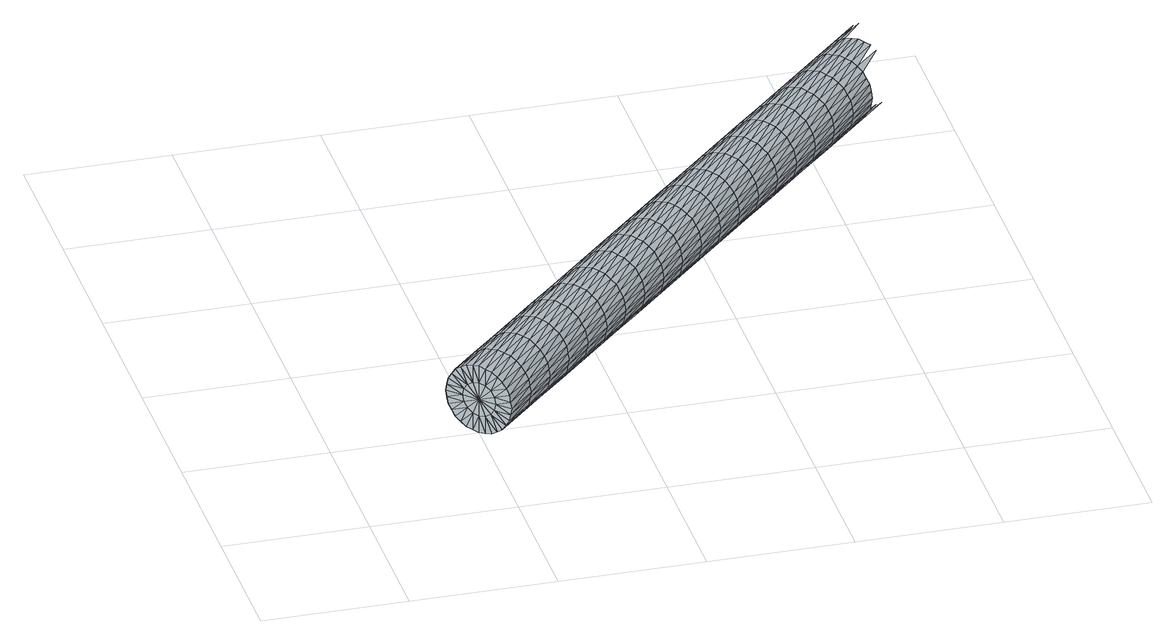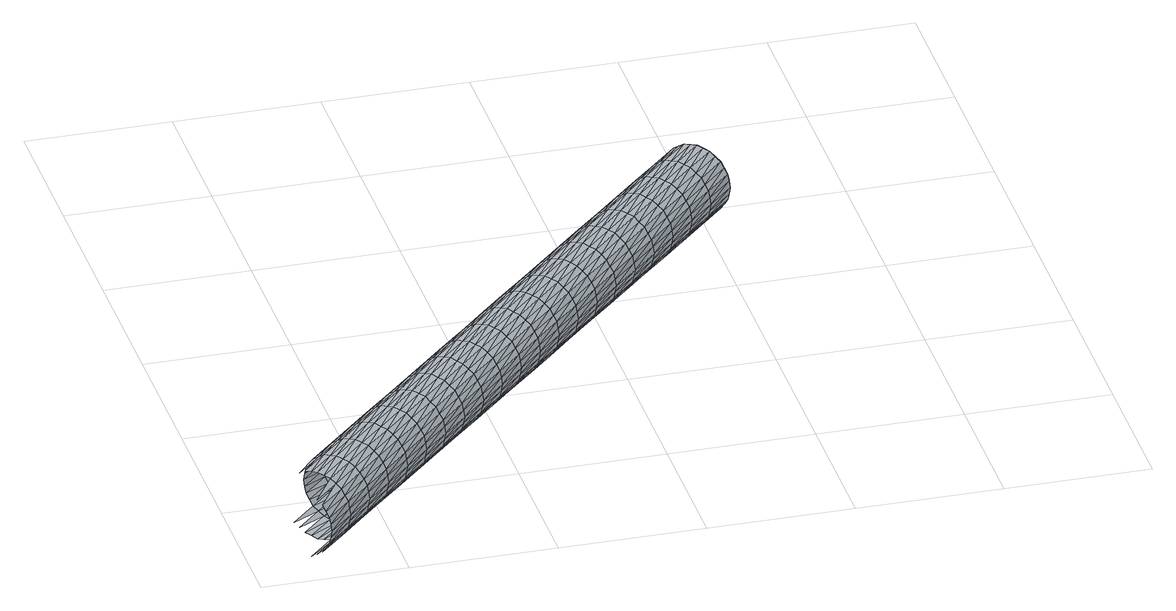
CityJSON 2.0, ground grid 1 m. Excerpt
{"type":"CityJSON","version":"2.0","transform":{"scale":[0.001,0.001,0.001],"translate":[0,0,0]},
"CityObjects":{
"object1":{"type":"GenericCityObject","attributes":{"material1":"pvc"},"geometry":[{"type":"MultiSurface","lod":"1","boundaries":[[[0,1,2]],[[0,3,1]],[[4,2,5]],[[6,7,3]],[[4,5,8]],[[6,9,7]],[[5,2,1]],[[7,1,3]],[[10,8,11]],[[12,13,9]],[[8,5,11]],[[9,13,7]],[[10,11,14]],[[12,15,13]],[[0,2,16]],[[17,14,18]],[[19,20,15]],[[0,21,3]],[[14,11,18]],[[15,20,13]],[[4,22,2]],[[6,3,23]],[[24,5,1]],[[24,1,7]],[[4,8,25]],[[24,11,5]],[[24,7,13]],[[17,18,26]],[[19,27,20]],[[6,28,9]],[[24,18,11]],[[24,13,20]],[[10,29,8]],[[12,9,30]],[[26,18,31]],[[27,32,20]],[[24,31,18]],[[24,20,32]],[[33,26,31]],[[34,32,27]],[[10,14,35]],[[12,36,15]],[[24,37,31]],[[24,32,38]],[[33,31,39]],[[34,40,32]],[[17,41,14]],[[39,31,37]],[[40,38,32]],[[19,15,42]],[[24,43,37]],[[24,38,44]],[[0,16,21]],[[2,22,16]],[[45,39,37]],[[46,38,40]],[[3,21,23]],[[24,47,43]],[[24,44,48]],[[4,25,22]],[[17,26,49]],[[24,48,50]],[[24,50,47]],[[6,23,28]],[[19,51,27]],[[52,37,43]],[[53,44,38]],[[8,29,25]],[[45,37,52]],[[46,53,38]],[[9,28,30]],[[10,35,29]],[[33,54,26]],[[55,52,43]],[[56,44,53]],[[57,43,47]],[[58,48,44]],[[34,27,59]],[[12,30,36]],[[14,41,35]],[[55,43,57]],[[56,58,44]],[[47,50,60]],[[48,61,50]],[[33,39,62]],[[15,36,42]],[[63,57,47]],[[64,48,58]],[[34,65,40]],[[17,49,41]],[[64,61,48]],[[63,47,60]],[[66,50,61]],[[66,60,50]],[[45,67,39]],[[19,42,51]],[[46,40,68]],[[26,54,49]],[[45,52,69]],[[27,51,59]],[[46,70,53]],[[33,62,54]],[[55,71,52]],[[56,53,72]],[[34,59,65]],[[39,67,62]],[[55,57,73]],[[56,74,58]],[[75,16,22]],[[16,76,21]],[[63,77,57]],[[40,65,68]],[[25,78,22]],[[64,58,79]],[[80,23,21]],[[45,69,67]],[[63,60,81]],[[82,25,29]],[[64,83,61]],[[23,84,28]],[[66,85,60]],[[66,61,86]],[[46,68,70]],[[35,87,29]],[[88,30,28]],[[52,71,69]],[[89,35,41]],[[53,70,72]],[[30,90,36]],[[55,73,71]],[[49,91,41]],[[56,72,74]],[[57,77,73]],[[92,42,36]],[[75,76,16]],[[75,22,78]],[[58,74,79]],[[80,21,76]],[[63,81,77]],[[82,78,25]],[[93,49,54]],[[64,79,83]],[[80,84,23]],[[60,85,81]],[[42,94,51]],[[82,29,87]],[[61,83,86]],[[66,86,85]],[[88,28,84]],[[89,87,35]],[[62,95,54]],[[96,59,51]],[[88,90,30]],[[89,41,91]],[[97,62,67]],[[92,36,90]],[[59,98,65]],[[93,91,49]],[[69,99,67]],[[92,94,42]],[[100,68,65]],[[93,54,95]],[[101,69,71]],[[96,51,94]],[[68,102,70]],[[97,95,62]],[[73,103,71]],[[104,72,70]],[[96,98,59]],[[97,67,99]],[[105,73,77]],[[72,106,74]],[[75,78,107]],[[75,108,76]],[[81,109,77]],[[100,65,98]],[[82,110,78]],[[111,79,74]],[[80,76,112]],[[101,99,69]],[[113,81,85]],[[82,87,114]],[[79,115,83]],[[80,116,84]],[[86,117,85]],[[118,86,83]],[[100,102,68]],[[89,119,87]],[[88,84,120]],[[101,71,103]],[[89,91,121]],[[104,70,102]],[[88,122,90]],[[105,103,73]],[[93,123,91]],[[104,106,72]],[[105,77,109]],[[92,90,124]],[[75,107,108]],[[78,110,107]],[[111,74,106]],[[76,108,112]],[[113,109,81]],[[82,114,110]],[[93,95,125]],[[111,115,79]],[[80,112,116]],[[113,85,117]],[[92,126,94]],[[87,119,114]],[[118,83,115]],[[118,117,86]],[[84,116,120]],[[89,121,119]],[[97,127,95]],[[96,94,128]],[[88,120,122]],[[91,123,121]],[[97,99,129]],[[90,122,124]],[[96,130,98]],[[93,125,123]],[[101,131,99]],[[92,124,126]],[[100,98,132]],[[95,127,125]],[[101,103,133]],[[94,126,128]],[[100,134,102]],[[97,129,127]],[[105,135,103]],[[104,102,136]],[[96,128,130]],[[99,131,129]],[[105,109,137]],[[104,138,106]],[[139,107,110]],[[107,140,108]],[[113,141,109]],[[98,130,132]],[[114,142,110]],[[111,106,143]],[[144,112,108]],[[101,133,131]],[[113,117,145]],[[146,114,119]],[[111,147,115]],[[112,148,116]],[[118,149,117]],[[118,115,150]],[[100,132,134]],[[121,151,119]],[[152,120,116]],[[103,135,133]],[[153,121,123]],[[102,134,136]],[[120,154,122]],[[105,137,135]],[[125,155,123]],[[104,136,138]],[[109,141,137]],[[156,124,122]],[[139,140,107]],[[139,110,142]],[[106,138,143]],[[144,108,140]],[[113,145,141]],[[146,142,114]],[[157,125,127]],[[111,143,147]],[[144,148,112]],[[117,149,145]],[[124,158,126]],[[146,119,151]],[[115,147,150]],[[118,150,149]],[[152,116,148]],[[153,151,121]],[[129,159,127]],[[160,128,126]],[[152,154,120]],[[153,123,155]],[[161,129,131]],[[156,122,154]],[[128,162,130]],[[157,155,125]],[[133,163,131]],[[156,158,124]],[[164,132,130]],[[157,127,159]],[[165,133,135]],[[160,126,158]],[[132,166,134]],[[161,159,129]],[[137,167,135]],[[168,136,134]],[[160,162,128]],[[161,131,163]],[[169,137,141]],[[136,170,138]],[[139,142,171]],[[139,172,140]],[[145,173,141]],[[164,130,162]],[[146,174,142]],[[175,143,138]],[[144,140,176]],[[165,163,133]],[[177,145,149]],[[146,151,178]],[[143,179,147]],[[144,180,148]],[[150,181,149]],[[182,150,147]],[[164,166,132]],[[153,183,151]],[[152,148,184]],[[165,135,167]],[[153,155,185]],[[168,134,166]],[[152,186,154]],[[169,167,137]],[[157,187,155]],[[168,170,136]],[[169,141,173]],[[156,154,188]],[[139,171,172]],[[142,174,171]],[[175,138,170]],[[140,172,176]],[[177,173,145]],[[146,178,174]],[[157,159,189]],[[175,179,143]],[[144,176,180]],[[177,149,181]],[[156,190,158]],[[151,183,178]],[[182,147,179]],[[182,181,150]],[[148,180,184]],[[153,185,183]],[[161,191,159]],[[160,158,192]],[[152,184,186]],[[155,187,185]],[[161,163,193]],[[154,186,188]],[[160,194,162]],[[157,189,187]],[[165,195,163]],[[156,188,190]],[[164,162,196]],[[159,191,189]],[[165,167,197]],[[158,190,192]],[[164,198,166]],[[161,193,191]],[[169,199,167]],[[168,166,200]],[[160,192,194]],[[163,195,193]],[[169,173,201]],[[168,202,170]],[[203,171,174]],[[171,204,172]],[[177,205,173]],[[162,194,196]],[[178,206,174]],[[175,170,207]],[[208,176,172]],[[165,197,195]],[[177,181,209]],[[210,178,183]],[[175,211,179]],[[176,212,180]],[[182,213,181]],[[182,179,214]],[[164,196,198]],[[185,215,183]],[[216,184,180]],[[167,199,197]],[[217,185,187]],[[166,198,200]],[[184,218,186]],[[169,201,199]],[[189,219,187]],[[168,200,202]],[[173,205,201]],[[220,188,186]],[[203,204,171]],[[203,174,206]],[[170,202,207]],[[208,172,204]],[[177,209,205]],[[210,206,178]],[[221,189,191]],[[175,207,211]],[[208,212,176]],[[181,213,209]],[[188,222,190]],[[210,183,215]],[[179,211,214]],[[182,214,213]],[[216,180,212]],[[217,215,185]],[[193,223,191]],[[224,192,190]],[[216,218,184]],[[217,187,219]],[[225,193,195]],[[220,186,218]],[[192,226,194]],[[221,219,189]],[[197,227,195]],[[220,222,188]],[[228,196,194]],[[221,191,223]],[[229,197,199]],[[224,190,222]],[[196,230,198]],[[225,223,193]],[[201,231,199]],[[232,200,198]],[[224,226,192]],[[225,195,227]],[[233,201,205]],[[200,234,202]],[[203,206,235]],[[203,236,204]],[[209,237,205]],[[228,194,226]],[[210,238,206]],[[239,207,202]],[[208,204,240]],[[229,227,197]],[[241,209,213]],[[210,215,242]],[[207,243,211]],[[208,244,212]],[[214,245,213]],[[246,214,211]],[[228,230,196]],[[217,247,215]],[[216,212,248]],[[229,199,231]],[[217,219,249]],[[232,198,230]],[[216,250,218]],[[233,231,201]],[[221,251,219]],[[232,234,200]],[[233,205,237]],[[220,218,252]],[[203,235,236]],[[206,238,235]],[[239,202,234]],[[204,236,240]],[[241,237,209]],[[210,242,238]],[[221,223,253]],[[239,243,207]],[[208,240,244]],[[241,213,245]],[[220,254,222]],[[215,247,242]],[[246,211,243]],[[246,245,214]],[[212,244,248]],[[217,249,247]],[[225,255,223]],[[224,222,256]],[[216,248,250]],[[219,251,249]],[[225,227,257]],[[218,250,252]],[[224,258,226]],[[221,253,251]],[[229,259,227]],[[220,252,254]],[[228,226,260]],[[223,255,253]],[[229,231,261]],[[222,254,256]],[[228,262,230]],[[225,257,255]],[[233,263,231]],[[232,230,264]],[[224,256,258]],[[227,259,257]],[[233,237,265]],[[232,266,234]],[[267,235,238]],[[235,268,236]],[[241,269,237]],[[226,258,260]],[[242,270,238]],[[239,234,271]],[[272,240,236]],[[229,261,259]],[[241,245,273]],[[274,242,247]],[[239,275,243]],[[240,276,244]],[[246,277,245]],[[246,243,278]],[[228,260,262]],[[249,279,247]],[[280,248,244]],[[231,263,261]],[[281,249,251]],[[230,262,264]],[[248,282,250]],[[233,265,263]],[[253,283,251]],[[232,264,266]],[[237,269,265]],[[284,252,250]],[[267,268,235]],[[267,238,270]],[[234,266,271]],[[272,236,268]],[[241,273,269]],[[274,270,242]],[[285,253,255]],[[239,271,275]],[[272,276,240]],[[245,277,273]],[[252,286,254]],[[274,247,279]],[[243,275,278]],[[246,278,277]],[[280,244,276]],[[281,279,249]],[[257,287,255]],[[288,256,254]],[[280,282,248]],[[281,251,283]],[[289,257,259]],[[284,250,282]],[[256,290,258]],[[285,283,253]],[[261,291,259]],[[284,286,252]],[[292,260,258]],[[285,255,287]],[[293,261,263]],[[288,254,286]],[[260,294,262]],[[289,287,257]],[[265,295,263]],[[296,264,262]],[[288,290,256]],[[289,259,291]],[[297,265,269]],[[264,298,266]],[[267,270,299]],[[267,300,268]],[[273,301,269]],[[292,258,290]],[[274,302,270]],[[303,271,266]],[[272,268,304]],[[293,291,261]],[[305,273,277]],[[274,279,306]],[[271,307,275]],[[272,308,276]],[[278,309,277]],[[310,278,275]],[[292,294,260]],[[281,311,279]],[[280,276,312]],[[293,263,295]],[[281,283,313]],[[296,262,294]],[[280,314,282]],[[297,295,265]],[[285,315,283]],[[296,298,264]],[[297,269,301]],[[284,282,316]],[[267,299,300]],[[270,302,299]],[[303,266,298]],[[268,300,304]],[[305,301,273]],[[274,306,302]],[[285,287,317]],[[303,307,271]],[[272,304,308]],[[305,277,309]],[[284,318,286]],[[279,311,306]],[[310,275,307]],[[310,309,278]],[[276,308,312]],[[281,313,311]],[[289,319,287]],[[288,286,320]],[[280,312,314]],[[283,315,313]],[[289,291,321]],[[282,314,316]],[[288,322,290]],[[285,317,315]],[[293,323,291]],[[284,316,318]],[[292,290,324]],[[287,319,317]],[[293,295,325]],[[286,318,320]],[[292,326,294]],[[289,321,319]],[[297,327,295]],[[296,294,328]],[[288,320,322]],[[291,323,321]],[[297,301,329]],[[296,330,298]],[[331,299,302]],[[299,332,300]],[[305,333,301]],[[290,322,324]],[[306,334,302]],[[303,298,335]],[[336,304,300]],[[293,325,323]],[[305,309,337]],[[338,306,311]],[[303,339,307]],[[304,340,308]],[[310,341,309]],[[310,307,342]],[[292,324,326]],[[313,343,311]],[[344,312,308]],[[295,327,325]],[[345,313,315]],[[294,326,328]],[[312,346,314]],[[297,329,327]],[[317,347,315]],[[296,328,330]],[[301,333,329]],[[348,316,314]],[[331,332,299]],[[331,302,334]],[[298,330,335]],[[336,300,332]],[[305,337,333]],[[338,334,306]],[[349,317,319]],[[303,335,339]],[[336,340,304]],[[309,341,337]],[[316,350,318]],[[338,311,343]],[[307,339,342]],[[310,342,341]],[[344,308,340]],[[345,343,313]],[[321,351,319]],[[352,320,318]],[[344,346,312]],[[345,315,347]],[[353,321,323]],[[348,314,346]],[[320,354,322]],[[349,347,317]],[[325,355,323]],[[348,350,316]],[[356,324,322]],[[349,319,351]],[[357,325,327]],[[352,318,350]],[[324,358,326]],[[353,351,321]],[[329,359,327]],[[360,328,326]],[[352,354,320]],[[353,323,355]],[[361,329,333]],[[328,362,330]],[[331,334,363]],[[331,364,332]],[[337,365,333]],[[356,322,354]],[[338,366,334]],[[367,335,330]],[[336,332,368]],[[357,355,325]],[[369,337,341]],[[338,343,370]],[[335,371,339]],[[336,372,340]],[[342,373,341]],[[374,342,339]],[[356,358,324]],[[345,375,343]],[[344,340,376]],[[357,327,359]],[[345,347,377]],[[360,326,358]],[[344,378,346]],[[361,359,329]],[[349,379,347]],[[360,362,328]],[[361,333,365]],[[348,346,380]],[[331,363,364]],[[334,366,363]],[[367,330,362]],[[332,364,368]],[[369,365,337]],[[338,370,366]],[[349,351,381]],[[367,371,335]],[[336,368,372]],[[369,341,373]],[[348,382,350]],[[343,375,370]],[[374,339,371]],[[374,373,342]],[[340,372,376]],[[345,377,375]],[[353,383,351]],[[352,350,384]],[[344,376,378]],[[347,379,377]],[[353,355,385]],[[346,378,380]],[[352,386,354]],[[349,381,379]],[[357,387,355]],[[348,380,382]],[[356,354,388]],[[351,383,381]],[[357,359,389]],[[350,382,384]],[[356,390,358]],[[353,385,383]],[[361,391,359]],[[360,358,392]],[[352,384,386]],[[355,387,385]],[[361,365,393]],[[360,394,362]],[[395,363,366]],[[363,396,364]],[[369,397,365]],[[354,386,388]],[[370,398,366]],[[367,362,399]],[[400,368,364]],[[357,389,387]],[[369,373,401]],[[402,370,375]],[[367,403,371]],[[368,404,372]],[[374,405,373]],[[374,371,406]],[[356,388,390]],[[377,407,375]],[[408,376,372]],[[359,391,389]],[[409,377,379]],[[358,390,392]],[[376,410,378]],[[361,393,391]],[[381,411,379]],[[360,392,394]],[[365,397,393]],[[412,380,378]],[[395,396,363]],[[395,366,398]],[[362,394,399]],[[400,364,396]],[[369,401,397]],[[402,398,370]],[[413,381,383]],[[367,399,403]],[[400,404,368]],[[373,405,401]],[[380,414,382]],[[402,375,407]],[[371,403,406]],[[374,406,405]],[[408,372,404]],[[409,407,377]],[[385,415,383]],[[416,384,382]],[[408,410,376]],[[409,379,411]],[[417,385,387]],[[412,378,410]],[[384,418,386]],[[413,411,381]],[[389,419,387]],[[412,414,380]],[[420,388,386]],[[413,383,415]],[[421,389,391]],[[416,382,414]],[[388,422,390]],[[417,415,385]],[[393,423,391]],[[424,392,390]],[[416,418,384]],[[417,387,419]],[[425,393,397]],[[392,426,394]],[[395,398,427]],[[395,428,396]],[[401,429,397]],[[420,386,418]],[[402,430,398]],[[431,399,394]],[[400,396,432]],[[421,419,389]],[[433,401,405]],[[402,407,434]],[[399,435,403]],[[400,436,404]],[[406,437,405]],[[438,406,403]],[[420,422,388]],[[409,439,407]],[[408,404,440]],[[421,391,423]],[[409,411,441]],[[424,390,422]],[[408,442,410]],[[425,423,393]],[[413,443,411]],[[424,426,392]],[[425,397,429]],[[412,410,444]],[[395,427,428]],[[398,430,427]],[[431,394,426]],[[396,428,432]],[[433,429,401]],[[402,434,430]],[[413,415,445]],[[431,435,399]],[[400,432,436]],[[433,405,437]],[[412,446,414]],[[407,439,434]],[[438,403,435]],[[438,437,406]],[[404,436,440]],[[409,441,439]],[[417,447,415]],[[416,414,448]],[[408,440,442]],[[411,443,441]],[[417,419,449]],[[410,442,444]],[[416,450,418]],[[413,445,443]],[[421,451,419]],[[412,444,446]],[[420,418,452]],[[415,447,445]],[[421,423,453]],[[414,446,448]],[[420,454,422]],[[417,449,447]],[[425,455,423]],[[424,422,456]],[[416,448,450]],[[419,451,449]],[[425,429,457]],[[424,458,426]],[[459,427,430]],[[427,460,428]],[[433,461,429]],[[418,450,452]],[[434,462,430]],[[431,426,463]],[[464,432,428]],[[421,453,451]],[[433,437,465]],[[466,434,439]],[[431,467,435]],[[432,468,436]],[[438,469,437]],[[438,435,470]],[[420,452,454]],[[441,471,439]],[[472,440,436]],[[423,455,453]],[[473,441,443]],[[422,454,456]],[[440,474,442]],[[425,457,455]],[[445,475,443]],[[424,456,458]],[[429,461,457]],[[476,444,442]],[[459,460,427]],[[459,430,462]],[[426,458,463]],[[464,428,460]],[[433,465,461]],[[466,462,434]],[[477,445,447]],[[431,463,467]],[[464,468,432]],[[437,469,465]],[[444,478,446]],[[466,439,471]],[[435,467,470]],[[438,470,469]],[[472,436,468]],[[473,471,441]],[[449,479,447]],[[480,448,446]],[[472,474,440]],[[473,443,475]],[[481,449,451]],[[476,442,474]],[[448,482,450]],[[477,475,445]],[[453,483,451]],[[476,478,444]],[[484,452,450]],[[477,447,479]],[[485,453,455]],[[480,446,478]],[[452,486,454]],[[481,479,449]],[[457,487,455]],[[488,456,454]],[[480,482,448]],[[481,451,483]],[[489,457,461]],[[456,490,458]],[[459,462,491]],[[459,492,460]],[[465,493,461]],[[484,450,482]],[[466,494,462]],[[495,463,458]],[[464,460,496]],[[485,483,453]],[[497,465,469]],[[466,471,498]],[[463,499,467]],[[464,500,468]],[[470,501,469]],[[502,470,467]],[[484,486,452]],[[473,503,471]],[[472,468,504]],[[485,455,487]],[[473,475,505]],[[488,454,486]],[[472,506,474]],[[489,487,457]],[[477,507,475]],[[488,490,456]],[[489,461,493]],[[476,474,508]],[[459,491,492]],[[462,494,491]],[[495,458,490]],[[460,492,496]],[[497,493,465]],[[466,498,494]],[[477,479,509]],[[495,499,463]],[[464,496,500]],[[497,469,501]],[[476,510,478]],[[471,503,498]],[[502,467,499]],[[502,501,470]],[[468,500,504]],[[473,505,503]],[[481,511,479]],[[480,478,512]],[[472,504,506]],[[475,507,505]],[[481,483,513]],[[474,506,508]],[[480,514,482]],[[477,509,507]],[[485,515,483]],[[476,508,510]],[[484,482,516]],[[479,511,509]],[[485,487,517]],[[478,510,512]],[[484,518,486]],[[481,513,511]],[[489,519,487]],[[488,486,520]],[[480,512,514]],[[483,515,513]],[[489,493,521]],[[488,522,490]],[[523,491,494]],[[491,524,492]],[[497,525,493]],[[482,514,516]],[[498,526,494]],[[495,490,527]],[[528,496,492]],[[485,517,515]],[[497,501,529]],[[530,498,503]],[[495,531,499]],[[496,532,500]],[[502,533,501]],[[502,499,534]],[[484,516,518]],[[505,535,503]],[[536,504,500]],[[487,519,517]],[[537,505,507]],[[486,518,520]],[[504,538,506]],[[489,521,519]],[[509,539,507]],[[488,520,522]],[[493,525,521]],[[540,508,506]],[[523,524,491]],[[523,494,526]],[[490,522,527]],[[528,492,524]],[[497,529,525]],[[530,526,498]],[[541,509,511]],[[495,527,531]],[[528,532,496]],[[501,533,529]],[[508,542,510]],[[530,503,535]],[[499,531,534]],[[502,534,533]],[[536,500,532]],[[537,535,505]],[[513,543,511]],[[544,512,510]],[[536,538,504]],[[537,507,539]],[[545,513,515]],[[540,506,538]],[[512,546,514]],[[541,539,509]],[[517,547,515]],[[540,542,508]],[[548,516,514]],[[541,511,543]],[[549,517,519]],[[544,510,542]],[[516,550,518]],[[545,543,513]],[[521,551,519]],[[552,520,518]],[[544,546,512]],[[545,515,547]],[[553,521,525]],[[520,554,522]],[[523,526,555]],[[523,556,524]],[[529,557,525]],[[548,514,546]],[[530,558,526]],[[559,527,522]],[[528,524,560]],[[549,547,517]],[[561,529,533]],[[530,535,562]],[[527,563,531]],[[528,564,532]],[[534,565,533]],[[566,534,531]],[[548,550,516]],[[537,567,535]],[[536,532,568]],[[549,519,551]],[[537,539,569]],[[552,518,550]],[[536,570,538]],[[553,551,521]],[[541,571,539]],[[552,554,520]],[[553,525,557]],[[540,538,572]],[[523,555,556]],[[526,558,555]],[[559,522,554]],[[524,556,560]],[[561,557,529]],[[530,562,558]],[[541,543,573]],[[559,563,527]],[[528,560,564]],[[561,533,565]],[[540,574,542]],[[535,567,562]],[[566,531,563]],[[566,565,534]],[[532,564,568]],[[537,569,567]],[[545,575,543]],[[544,542,576]],[[536,568,570]],[[539,571,569]],[[545,547,577]],[[538,570,572]],[[544,578,546]],[[541,573,571]],[[549,579,547]],[[540,572,574]],[[548,546,580]],[[543,575,573]],[[549,551,581]],[[542,574,576]],[[548,582,550]],[[545,577,575]],[[553,583,551]],[[552,550,584]],[[544,576,578]],[[547,579,577]],[[553,557,585]],[[552,586,554]],[[587,555,558]],[[555,588,556]],[[561,589,557]],[[546,578,580]],[[562,590,558]],[[559,554,591]],[[592,560,556]],[[549,581,579]],[[561,565,593]],[[594,562,567]],[[559,595,563]],[[560,596,564]],[[566,597,565]],[[566,563,598]],[[548,580,582]],[[569,599,567]],[[600,568,564]],[[551,583,581]],[[601,569,571]],[[550,582,584]],[[568,602,570]],[[553,585,583]],[[573,603,571]],[[552,584,586]],[[557,589,585]],[[604,572,570]],[[587,588,555]],[[587,558,590]],[[554,586,591]],[[592,556,588]],[[561,593,589]],[[594,590,562]],[[605,573,575]],[[559,591,595]],[[592,596,560]],[[565,597,593]],[[572,606,574]],[[594,567,599]],[[563,595,598]],[[566,598,597]],[[600,564,596]],[[601,599,569]],[[577,607,575]],[[608,576,574]],[[600,602,568]],[[601,571,603]],[[609,577,579]],[[604,570,602]],[[576,610,578]],[[605,603,573]],[[581,611,579]],[[604,606,572]],[[612,580,578]],[[605,575,607]],[[613,581,583]],[[608,574,606]],[[580,614,582]],[[609,607,577]],[[585,615,583]],[[616,584,582]],[[608,610,576]],[[609,579,611]],[[617,585,589]],[[584,618,586]],[[587,590,619]],[[587,620,588]],[[593,621,589]],[[612,578,610]],[[594,622,590]],[[623,591,586]],[[592,588,624]],[[613,611,581]],[[625,593,597]],[[594,599,626]],[[591,627,595]],[[592,628,596]],[[598,629,597]],[[630,598,595]],[[612,614,580]],[[601,631,599]],[[600,596,632]],[[613,583,615]],[[601,603,633]],[[616,582,614]],[[600,634,602]],[[617,615,585]],[[605,635,603]],[[616,618,584]],[[617,589,621]],[[604,602,636]],[[587,619,620]],[[590,622,619]],[[623,586,618]],[[588,620,624]],[[625,621,593]],[[594,626,622]],[[605,607,637]],[[623,627,591]],[[592,624,628]],[[625,597,629]],[[604,638,606]],[[599,631,626]],[[630,595,627]],[[630,629,598]],[[596,628,632]],[[601,633,631]],[[609,639,607]],[[608,606,640]],[[600,632,634]],[[603,635,633]],[[609,611,641]],[[602,634,636]],[[608,642,610]],[[605,637,635]],[[613,643,611]],[[604,636,638]],[[612,610,644]],[[607,639,637]],[[613,615,645]],[[606,638,640]],[[612,646,614]],[[609,641,639]],[[617,647,615]],[[616,614,648]],[[608,640,642]],[[611,643,641]],[[617,621,649]],[[616,650,618]],[[651,619,622]],[[619,652,620]],[[625,653,621]],[[610,642,644]],[[626,654,622]],[[623,618,655]],[[656,624,620]],[[613,645,643]],[[625,629,657]],[[658,626,631]],[[623,659,627]],[[624,660,628]],[[630,661,629]],[[630,627,662]],[[612,644,646]],[[633,663,631]],[[664,632,628]],[[615,647,645]],[[665,633,635]],[[614,646,648]],[[632,666,634]],[[617,649,647]],[[637,667,635]],[[616,648,650]],[[621,653,649]],[[668,636,634]],[[651,652,619]],[[651,622,654]],[[618,650,655]],[[656,620,652]],[[625,657,653]],[[658,654,626]],[[669,637,639]],[[623,655,659]],[[656,660,624]],[[629,661,657]],[[636,670,638]],[[658,631,663]],[[627,659,662]],[[630,662,661]],[[664,628,660]],[[665,663,633]],[[641,671,639]],[[672,640,638]],[[664,666,632]],[[665,635,667]],[[673,641,643]],[[668,634,666]],[[640,674,642]],[[669,667,637]],[[645,675,643]],[[668,670,636]],[[676,644,642]],[[669,639,671]],[[677,645,647]],[[672,638,670]],[[644,678,646]],[[673,671,641]],[[649,679,647]],[[680,648,646]],[[672,674,640]],[[673,643,675]],[[651,654,681]],[[651,682,652]],[[676,642,674]],[[658,683,654]],[[656,652,684]],[[677,675,645]],[[658,663,685]],[[656,686,660]],[[665,687,663]],[[664,660,688]],[[665,667,689]],[[664,690,666]],[[669,691,667]],[[668,666,692]],[[651,681,682]],[[654,683,681]],[[652,682,684]],[[658,685,683]],[[656,684,686]],[[663,687,685]],[[660,686,688]],[[665,689,687]]]}]}
},
"vertices":[
[823,1177,1000],[912,1088,1000],[830,1170,1048],[830,1170,952],[837,1163,1096],[918,1082,1048],[837,1163,904],[918,1082,952],[856,1144,1136],[856,1144,864],[875,1125,1177],[938,1063,1088],[875,1125,823],[938,1063,912],[904,1096,1204],[904,1096,796],[997,1351,1000],[932,1068,1231],[966,1034,1115],[932,1068,769],[966,1034,885],[1004,1344,952],[1004,1344,1048],[1010,1337,904],[1000,1000,1000],[1010,1337,1096],[966,1034,1240],[966,1034,760],[1030,1318,864],[1030,1318,1136],[1049,1299,823],[1000,1000,1125],[1000,1000,875],[1000,1000,1250],[1000,1000,750],[1049,1299,1177],[1077,1270,796],[1034,966,1115],[1034,966,885],[1034,966,1240],[1034,966,760],[1077,1270,1204],[1106,1241,769],[1063,938,1088],[1063,938,912],[1068,932,1231],[1068,932,769],[1082,918,1048],[1082,918,952],[1106,1241,1231],[1088,912,1000],[1140,1208,760],[1096,904,1204],[1096,904,796],[1140,1208,1240],[1125,875,1177],[1125,875,823],[1144,856,1136],[1144,856,864],[1174,1174,750],[1170,830,1048],[1170,830,952],[1174,1174,1250],[1163,837,1096],[1163,837,904],[1208,1140,760],[1177,823,1000],[1208,1140,1240],[1241,1106,769],[1241,1106,1231],[1270,1077,796],[1270,1077,1204],[1299,1049,823],[1299,1049,1177],[1318,1030,864],[1171,1524,1000],[1178,1518,952],[1318,1030,1136],[1178,1518,1048],[1337,1010,904],[1184,1511,904],[1337,1010,1096],[1184,1511,1096],[1344,1004,952],[1203,1492,864],[1344,1004,1048],[1351,997,1000],[1203,1492,1136],[1223,1473,823],[1223,1473,1177],[1251,1444,796],[1251,1444,1204],[1280,1415,769],[1280,1415,1231],[1314,1381,760],[1314,1381,1240],[1348,1348,750],[1348,1348,1250],[1381,1314,760],[1381,1314,1240],[1415,1280,769],[1415,1280,1231],[1444,1251,796],[1444,1251,1204],[1473,1223,823],[1473,1223,1177],[1492,1203,864],[1345,1698,1000],[1351,1691,952],[1492,1203,1136],[1351,1691,1048],[1511,1184,904],[1358,1685,904],[1511,1184,1096],[1358,1685,1096],[1518,1178,952],[1377,1666,864],[1518,1178,1048],[1524,1171,1000],[1377,1666,1136],[1396,1646,823],[1396,1646,1177],[1425,1618,796],[1425,1618,1204],[1454,1589,769],[1454,1589,1231],[1488,1555,760],[1488,1555,1240],[1521,1521,750],[1521,1521,1250],[1555,1488,760],[1555,1488,1240],[1589,1454,769],[1589,1454,1231],[1618,1425,796],[1618,1425,1204],[1646,1396,823],[1646,1396,1177],[1666,1377,864],[1518,1872,1000],[1525,1865,952],[1666,1377,1136],[1525,1865,1048],[1685,1358,904],[1532,1858,904],[1685,1358,1096],[1532,1858,1096],[1691,1351,952],[1551,1839,864],[1691,1351,1048],[1698,1345,1000],[1551,1839,1136],[1570,1820,823],[1570,1820,1177],[1599,1791,796],[1599,1791,1204],[1627,1763,769],[1627,1763,1231],[1661,1729,760],[1661,1729,1240],[1695,1695,750],[1695,1695,1250],[1729,1661,760],[1729,1661,1240],[1763,1627,769],[1763,1627,1231],[1791,1599,796],[1791,1599,1204],[1820,1570,823],[1820,1570,1177],[1839,1551,864],[1692,2046,1000],[1699,2039,952],[1839,1551,1136],[1699,2039,1048],[1858,1532,904],[1706,2032,904],[1858,1532,1096],[1706,2032,1096],[1865,1525,952],[1725,2013,864],[1865,1525,1048],[1872,1518,1000],[1725,2013,1136],[1744,1994,823],[1744,1994,1177],[1773,1965,796],[1773,1965,1204],[1801,1937,769],[1801,1937,1231],[1835,1903,760],[1835,1903,1240],[1869,1869,750],[1869,1869,1250],[1903,1835,760],[1903,1835,1240],[1937,1801,769],[1937,1801,1231],[1965,1773,796],[1965,1773,1204],[1994,1744,823],[1994,1744,1177],[2013,1725,864],[1866,2219,1000],[1873,2213,952],[2013,1725,1136],[1873,2213,1048],[2032,1706,904],[1879,2206,904],[2032,1706,1096],[1879,2206,1096],[2039,1699,952],[1899,2187,864],[2039,1699,1048],[2046,1692,1000],[1899,2187,1136],[1918,2168,823],[1918,2168,1177],[1946,2139,796],[1946,2139,1204],[1975,2110,769],[1975,2110,1231],[2009,2077,760],[2009,2077,1240],[2043,2043,750],[2043,2043,1250],[2077,2009,760],[2077,2009,1240],[2110,1975,769],[2110,1975,1231],[2139,1946,796],[2139,1946,1204],[2168,1918,823],[2168,1918,1177],[2187,1899,864],[2040,2393,1000],[2046,2387,952],[2187,1899,1136],[2046,2387,1048],[2206,1879,904],[2053,2380,904],[2206,1879,1096],[2053,2380,1096],[2213,1873,952],[2072,2361,864],[2213,1873,1048],[2219,1866,1000],[2072,2361,1136],[2091,2341,823],[2091,2341,1177],[2120,2313,796],[2120,2313,1204],[2149,2284,769],[2149,2284,1231],[2183,2250,760],[2183,2250,1240],[2216,2216,750],[2216,2216,1250],[2250,2183,760],[2250,2183,1240],[2284,2149,769],[2284,2149,1231],[2313,2120,796],[2313,2120,1204],[2341,2091,823],[2341,2091,1177],[2361,2072,864],[2213,2567,1000],[2220,2560,952],[2361,2072,1136],[2220,2560,1048],[2380,2053,904],[2227,2554,904],[2380,2053,1096],[2227,2554,1096],[2387,2046,952],[2246,2534,864],[2387,2046,1048],[2393,2040,1000],[2246,2534,1136],[2265,2515,823],[2265,2515,1177],[2294,2487,796],[2294,2487,1204],[2323,2458,769],[2323,2458,1231],[2356,2424,760],[2356,2424,1240],[2390,2390,750],[2390,2390,1250],[2424,2356,760],[2424,2356,1240],[2458,2323,769],[2458,2323,1231],[2487,2294,796],[2487,2294,1204],[2515,2265,823],[2515,2265,1177],[2534,2246,864],[2387,2741,1000],[2394,2734,952],[2534,2246,1136],[2394,2734,1048],[2554,2227,904],[2401,2727,904],[2554,2227,1096],[2401,2727,1096],[2560,2220,952],[2420,2708,864],[2560,2220,1048],[2567,2213,1000],[2420,2708,1136],[2439,2689,823],[2439,2689,1177],[2468,2660,796],[2468,2660,1204],[2496,2632,769],[2496,2632,1231],[2530,2598,760],[2530,2598,1240],[2564,2564,750],[2564,2564,1250],[2598,2530,760],[2598,2530,1240],[2632,2496,769],[2632,2496,1231],[2660,2468,796],[2660,2468,1204],[2689,2439,823],[2689,2439,1177],[2708,2420,864],[2561,2915,1000],[2568,2908,952],[2708,2420,1136],[2568,2908,1048],[2727,2401,904],[2575,2901,904],[2727,2401,1096],[2575,2901,1096],[2734,2394,952],[2594,2882,864],[2734,2394,1048],[2741,2387,1000],[2594,2882,1136],[2613,2863,823],[2613,2863,1177],[2642,2834,796],[2642,2834,1204],[2670,2805,769],[2670,2805,1231],[2704,2772,760],[2704,2772,1240],[2738,2738,750],[2738,2738,1250],[2772,2704,760],[2772,2704,1240],[2805,2670,769],[2805,2670,1231],[2834,2642,796],[2834,2642,1204],[2863,2613,823],[2863,2613,1177],[2882,2594,864],[2735,3088,1000],[2742,3082,952],[2882,2594,1136],[2742,3082,1048],[2901,2575,904],[2748,3075,904],[2901,2575,1096],[2748,3075,1096],[2908,2568,952],[2767,3056,864],[2908,2568,1048],[2915,2561,1000],[2767,3056,1136],[2787,3037,823],[2787,3037,1177],[2815,3008,796],[2815,3008,1204],[2844,2979,769],[2844,2979,1231],[2878,2945,760],[2878,2945,1240],[2912,2912,750],[2912,2912,1250],[2945,2878,760],[2945,2878,1240],[2979,2844,769],[2979,2844,1231],[3008,2815,796],[3008,2815,1204],[3037,2787,823],[3037,2787,1177],[3056,2767,864],[2909,3262,1000],[2915,3255,952],[3056,2767,1136],[2915,3255,1048],[3075,2748,904],[2922,3249,904],[3075,2748,1096],[2922,3249,1096],[3082,2742,952],[2941,3230,864],[3082,2742,1048],[3088,2735,1000],[2941,3230,1136],[2960,3210,823],[2960,3210,1177],[2989,3182,796],[2989,3182,1204],[3018,3153,769],[3018,3153,1231],[3052,3119,760],[3052,3119,1240],[3085,3085,750],[3085,3085,1250],[3119,3052,760],[3119,3052,1240],[3153,3018,769],[3153,3018,1231],[3182,2989,796],[3182,2989,1204],[3210,2960,823],[3210,2960,1177],[3230,2941,864],[3082,3436,1000],[3089,3429,952],[3230,2941,1136],[3089,3429,1048],[3249,2922,904],[3096,3422,904],[3249,2922,1096],[3096,3422,1096],[3255,2915,952],[3115,3403,864],[3255,2915,1048],[3262,2909,1000],[3115,3403,1136],[3134,3384,823],[3134,3384,1177],[3163,3356,796],[3163,3356,1204],[3192,3327,769],[3192,3327,1231],[3225,3293,760],[3225,3293,1240],[3259,3259,750],[3259,3259,1250],[3293,3225,760],[3293,3225,1240],[3327,3192,769],[3327,3192,1231],[3356,3163,796],[3356,3163,1204],[3384,3134,823],[3384,3134,1177],[3403,3115,864],[3256,3610,1000],[3263,3603,952],[3403,3115,1136],[3263,3603,1048],[3422,3096,904],[3270,3596,904],[3422,3096,1096],[3270,3596,1096],[3429,3089,952],[3289,3577,864],[3429,3089,1048],[3436,3082,1000],[3289,3577,1136],[3308,3558,823],[3308,3558,1177],[3337,3529,796],[3337,3529,1204],[3365,3501,769],[3365,3501,1231],[3399,3467,760],[3399,3467,1240],[3433,3433,750],[3433,3433,1250],[3467,3399,760],[3467,3399,1240],[3501,3365,769],[3501,3365,1231],[3529,3337,796],[3529,3337,1204],[3558,3308,823],[3558,3308,1177],[3577,3289,864],[3430,3784,1000],[3437,3777,952],[3577,3289,1136],[3437,3777,1048],[3596,3270,904],[3443,3770,904],[3596,3270,1096],[3443,3770,1096],[3603,3263,952],[3463,3751,864],[3603,3263,1048],[3610,3256,1000],[3463,3751,1136],[3482,3732,823],[3482,3732,1177],[3510,3703,796],[3510,3703,1204],[3539,3674,769],[3539,3674,1231],[3573,3641,760],[3573,3641,1240],[3607,3607,750],[3607,3607,1250],[3641,3573,760],[3641,3573,1240],[3674,3539,769],[3674,3539,1231],[3703,3510,796],[3703,3510,1204],[3732,3482,823],[3732,3482,1177],[3751,3463,864],[3604,3957,1000],[3610,3951,952],[3751,3463,1136],[3610,3951,1048],[3770,3443,904],[3617,3944,904],[3770,3443,1096],[3617,3944,1096],[3777,3437,952],[3636,3925,864],[3777,3437,1048],[3784,3430,1000],[3636,3925,1136],[3656,3906,823],[3656,3906,1177],[3684,3877,796],[3684,3877,1204],[3713,3848,769],[3713,3848,1231],[3747,3814,760],[3747,3814,1240],[3781,3781,750],[3781,3781,1250],[3814,3747,760],[3814,3747,1240],[3848,3713,769],[3848,3713,1231],[3877,3684,796],[3877,3684,1204],[3906,3656,823],[3906,3656,1177],[3925,3636,864],[3778,4131,1000],[3784,4124,952],[3925,3636,1136],[3784,4124,1048],[3944,3617,904],[3791,4118,904],[3944,3617,1096],[3791,4118,1096],[3951,3610,952],[3810,4098,864],[3951,3610,1048],[3957,3604,1000],[3810,4098,1136],[3829,4079,823],[3829,4079,1177],[3858,4051,796],[3858,4051,1204],[3887,4022,769],[3887,4022,1231],[3920,3988,760],[3920,3988,1240],[3954,3954,750],[3954,3954,1250],[3988,3920,760],[3988,3920,1240],[4022,3887,769],[4022,3887,1231],[4051,3858,796],[4051,3858,1204],[4079,3829,823],[4079,3829,1177],[4098,3810,864],[3951,4305,1000],[3958,4298,952],[4098,3810,1136],[3958,4298,1048],[4118,3791,904],[3965,4291,904],[4118,3791,1096],[3965,4291,1096],[4124,3784,952],[3984,4272,864],[4124,3784,1048],[4131,3778,1000],[3984,4272,1136],[4003,4253,823],[4003,4253,1177],[4032,4224,796],[4032,4224,1204],[4060,4196,769],[4060,4196,1231],[4094,4162,760],[4094,4162,1240],[4128,4128,750],[4128,4128,1250],[4162,4094,760],[4162,4094,1240],[4196,4060,769],[4196,4060,1231],[4224,4032,796],[4224,4032,1204],[4253,4003,823],[4253,4003,1177],[4272,3984,864],[4125,4479,1000],[4132,4472,952],[4272,3984,1136],[4132,4472,1048],[4291,3965,904],[4139,4465,904],[4291,3965,1096],[4139,4465,1096],[4298,3958,952],[4158,4446,864],[4298,3958,1048],[4305,3951,1000],[4158,4446,1136],[4177,4427,823],[4177,4427,1177],[4206,4398,796],[4206,4398,1204],[4234,4370,769],[4234,4370,1231],[4268,4336,760],[4268,4336,1240],[4302,4302,750],[4302,4302,1250],[4336,4268,760],[4336,4268,1240],[4370,4234,769],[4370,4234,1231],[4398,4206,796],[4398,4206,1204],[4427,4177,823],[4427,4177,1177],[4446,4158,864],[4299,4652,1000],[4306,4646,952],[4446,4158,1136],[4306,4646,1048],[4465,4139,904],[4312,4639,904],[4465,4139,1096],[4312,4639,1096],[4472,4132,952],[4331,4620,864],[4472,4132,1048],[4479,4125,1000],[4331,4620,1136],[4351,4601,823],[4351,4601,1177],[4379,4572,796],[4379,4572,1204],[4408,4543,769],[4408,4543,1231],[4442,4509,760],[4442,4509,1240],[4476,4476,750],[4476,4476,1250],[4509,4442,760],[4509,4442,1240],[4543,4408,769],[4543,4408,1231],[4572,4379,796],[4572,4379,1204],[4601,4351,823],[4473,4826,1000],[4479,4819,952],[4479,4819,1048],[4486,4813,904],[4486,4813,1096],[4505,4794,864],[4505,4794,1136],[4524,4774,823],[4524,4774,1177],[4553,4746,796],[4553,4746,1204],[4582,4717,769]
]}
